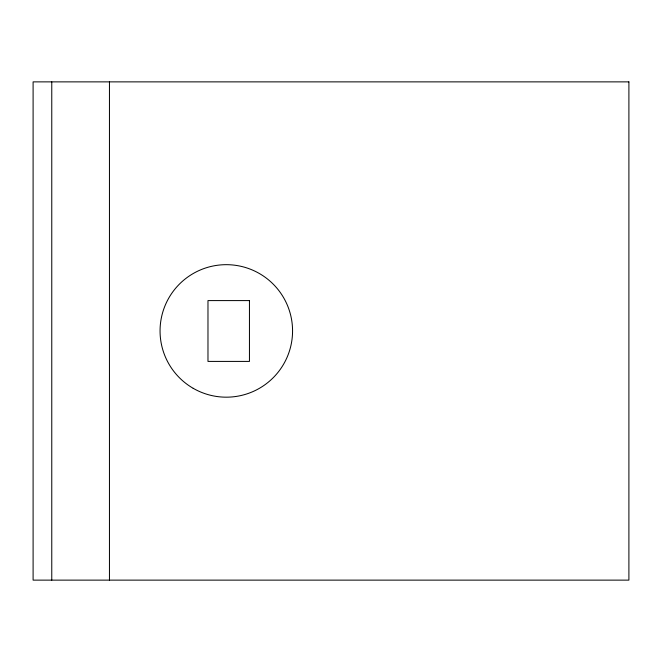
<?xml version="1.0" encoding="UTF-8"?>
<svg xmlns="http://www.w3.org/2000/svg" width="662" height="662" viewBox="0 0 662 662"><rect width="100%" height="100%" fill="white"/><g stroke="black" fill="none" stroke-linecap="round" stroke-linejoin="round"><path stroke-width="0.99" d="M109.453 81.873L109.453 580.127M51.768 81.873L51.768 580.127M628.9 81.873L33.1 81.873L33.1 580.127L628.9 580.127L628.9 81.873M249.45 300.589L207.976 300.589L207.976 361.411L249.45 361.411L249.45 300.589M193.18 388.304A66.258 66.258 0 0 0 292.563 330.926A66.258 66.258 0 0 0 193.18 273.547A66.258 66.258 0 0 0 193.18 388.304"/></g></svg>
